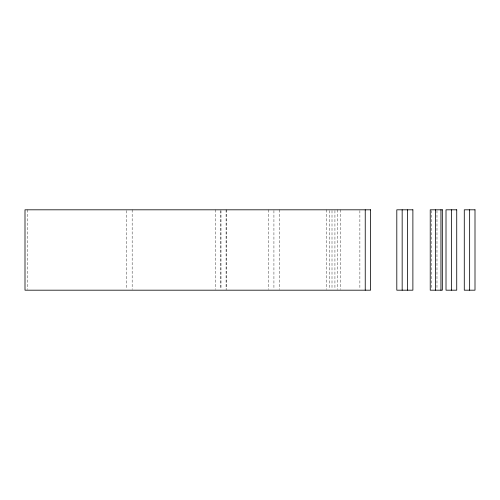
<?xml version="1.0" encoding="UTF-8"?>
<svg xmlns="http://www.w3.org/2000/svg" width="500" height="500" viewBox="0 0 500 500"><rect width="100%" height="100%" fill="white"/><g stroke="black" fill="none" stroke-linecap="round" stroke-linejoin="round"><path stroke-width="0.38" stroke-dasharray="2.5 1.88" d="M436.975 210.594L436.975 289.406M431.619 210.594L431.619 289.406M359.881 210.594L359.881 289.406M340.288 209.812L340.288 289.406M337.362 209.812L337.362 289.406M334.931 210.594L334.931 289.406M332.006 210.594L332.006 289.406M329.569 210.594L329.569 289.406M326.644 209.812L326.644 289.406M279.281 209.812L279.281 289.406M273.925 210.594L273.925 289.406M268.569 209.812L268.569 289.406M226.319 209.812L226.319 289.406M226.075 209.812L226.075 289.406M220.963 210.594L220.963 289.406M220.85 210.594L220.85 289.406M215.606 209.812L215.631 289.406M132.162 209.812L132.162 289.406M126.806 210.594L126.806 289.406M27.681 209.812L27.681 289.406"/><path stroke-width="0.75" d="M469.644 209.812L469.644 290.188M451.369 209.812L451.369 290.188M440.944 209.812L440.944 290.188M435.588 209.812L435.588 290.188M407.519 209.812L407.519 290.188M402.163 209.812L402.163 290.188M365.238 209.812L365.238 290.188M370.6 209.812L25 209.812L25 290.188L370.6 290.188L370.6 209.812M412.881 209.812L396.806 209.812L396.806 290.188L412.881 290.188L412.881 209.812M442.337 209.812L430.231 209.812L430.231 290.188L442.337 290.188L442.337 209.812M456.731 209.812L446.012 209.812L446.012 290.188L456.731 290.188L456.731 209.812M475 209.812L464.281 209.812L464.281 290.188L475 290.188L475 209.812"/></g></svg>
